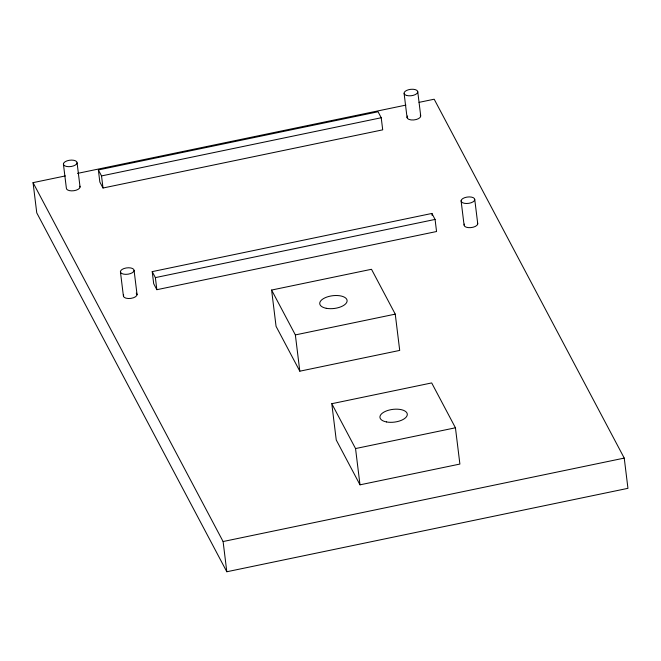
<?xml version="1.0" encoding="UTF-8"?>
<svg xmlns="http://www.w3.org/2000/svg" width="661" height="661" viewBox="0 0 661 661"><rect width="100%" height="100%" fill="white"/><g stroke="black" fill="none" stroke-linecap="round" stroke-linejoin="round"><path stroke-width="0.99" d="M419.033 102.364L434.186 99.216L624.24 458.098L627.95 488.33L226.814 571.757L36.76 212.867L33.05 182.643L65.381 175.917M77.511 173.397L405.895 105.099M98.357 169.943L378.059 111.767L381.223 117.749L382.711 129.845L103.009 188.013L99.844 182.031L98.357 169.943L101.53 175.925L103.009 188.013M101.53 175.925L381.223 117.749M152.204 271.63L431.906 213.453L435.07 219.435L436.557 231.524L156.855 289.7L153.691 283.718L152.204 271.63L155.376 277.612L156.855 289.7M155.376 277.612L435.07 219.435M271.605 290.055L371.499 269.283L395.253 314.14L399.707 350.413L299.813 371.193L276.058 326.327L271.605 290.055L295.36 334.92L299.813 371.193M295.36 334.92L395.253 314.14M331.789 403.706L431.683 382.926L455.437 427.791L459.891 464.063L359.997 484.835L336.242 439.978L331.789 403.706L355.544 448.563L359.997 484.835M355.544 448.563L455.437 427.791M33.05 182.643L223.096 541.533L624.24 458.098M474.772 199.639A6.883 3.214 -7 0 1 464.344 203.299A6.883 3.214 -7 0 1 464.683 197.672A6.883 3.214 -7 0 1 474.772 199.639L477.746 223.823M461.089 200.762L464.063 224.947M417.727 91.557L420.693 115.733M431.906 213.453L432.154 215.469M404.111 93.515L407.077 117.699M223.096 541.533L226.814 571.757M134.092 270.498A6.883 3.214 -7 0 1 123.665 274.15A6.883 3.214 -7 0 1 123.995 268.531A6.883 3.214 -7 0 1 134.092 270.498L137.067 294.674M120.409 271.621L123.376 295.806M77.081 162.829A6.883 3.214 -7 0 1 66.645 166.481A6.883 3.214 -7 0 1 66.984 160.863A6.883 3.214 -7 0 1 77.081 162.829L80.047 187.005M63.398 163.953L66.364 188.137A6.883 3.214 -7 0 0 73.908 190.715A6.883 3.214 -7 0 0 79.865 186.187M136.24 293.129A6.883 3.214 -7 0 1 130.919 298.384A6.883 3.214 -7 0 1 123.665 294.946M420.28 114.956A6.883 3.214 -7 0 1 413.695 119.963A6.883 3.214 -7 0 1 407.639 115.997M477.564 222.997A6.883 3.214 -7 0 1 470.706 227.632A6.883 3.214 -7 0 1 464.344 224.087M406.598 95.457A6.883 3.214 -7 0 0 417.678 92.4A6.883 3.214 -7 0 0 408.481 89.747A6.883 3.214 -7 0 0 406.598 95.457M386.437 421.933A13.774 6.42 -7 0 0 407.3 414.621A13.774 6.42 -7 0 0 387.106 410.688A13.774 6.42 -7 0 0 386.437 421.933M326.253 308.29A13.774 6.42 -7 0 0 347.116 300.97A13.774 6.42 -7 0 0 326.922 297.037A13.774 6.42 -7 0 0 326.253 308.29"/></g></svg>
